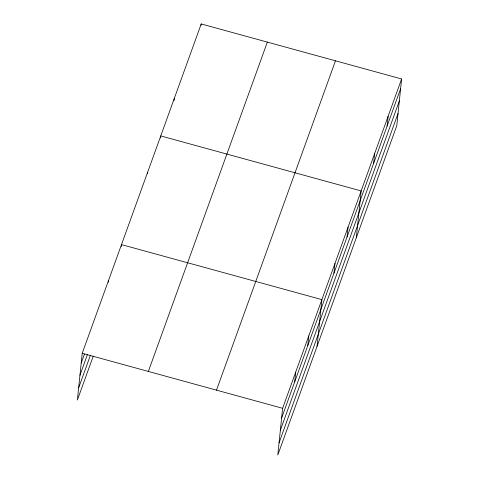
<?xml version="1.0" encoding="UTF-8"?>
<svg xmlns="http://www.w3.org/2000/svg" width="479" height="479" viewBox="0 0 479 479"><rect width="100%" height="100%" fill="white"/><g stroke="black" fill="none" stroke-linecap="round" stroke-linejoin="round"><path stroke-width="0.72" d="M401.612 78.963L282.622 408.3L277.79 455.05L396.78 125.714L401.612 78.963L201.21 23.95L82.22 353.286L77.388 400.037L93.249 356.148M108.254 282.233L108.398 280.832M121.271 246.703L121.486 244.607L321.888 299.62L317.056 346.371M147.52 173.548L147.664 172.153M160.537 138.024L160.752 135.928L361.154 190.935L356.322 237.686M174.021 100.698L174.242 98.602M201.066 25.345L201.21 23.95M294.699 381.853L295.711 372.075M307.787 345.628L308.799 335.845M333.965 273.174L334.977 263.39M347.053 236.943L348.065 227.166M373.626 163.393L374.638 153.615M387.116 126.067L388.122 116.289M81.208 363.07L84.484 354.011M79.951 375.267L87.501 354.37M78.652 387.84L90.483 355.095M148.352 371.441L267.342 42.104M216.49 390.146L335.48 60.809M281.61 418.083L400.6 88.741M280.347 430.28L399.336 100.943M279.047 442.853L398.037 113.511M82.22 353.286L282.622 408.3"/></g></svg>
